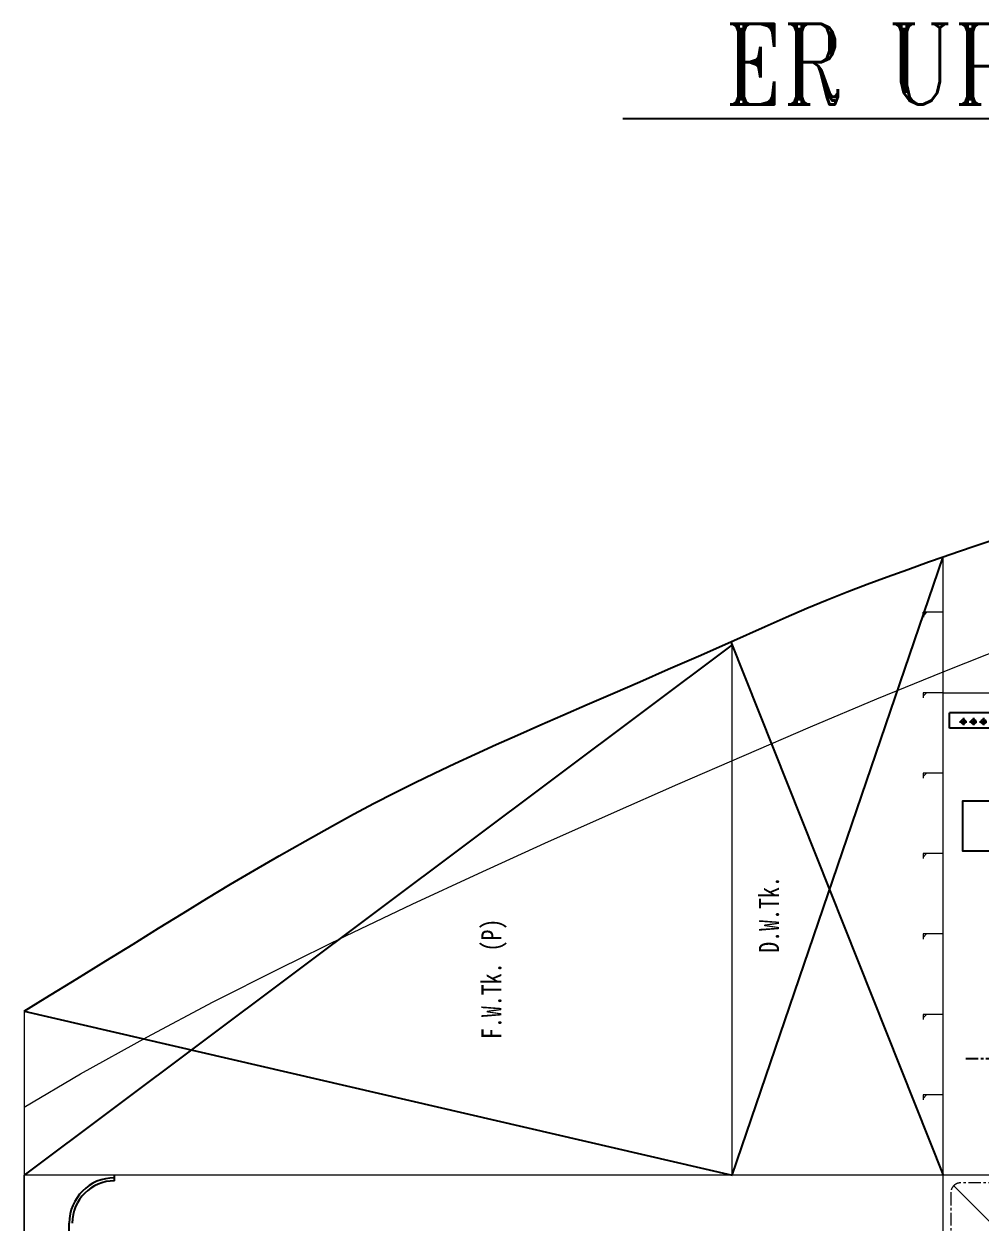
# Model space of a CAD drawing. Header units: millimetres. Extents: x -1838618 to -1600818, y -1770412 to -1553248.
# Drawn here: x -1795599 to -1786083, y -1681221 to -1669294 of the extents above; entities that cross this region are included whole.
import ezdxf
from ezdxf.enums import TextEntityAlignment as Align

# ---------------------------------------------------------------- set-up
doc = ezdxf.new("R2010")
doc.units = ezdxf.units.MM
doc.header["$LTSCALE"] = 100
for name, pattern in [('ACAD_ISO04W100', [30, 24, -3, 0, -3]), ('CENTER', [2, 1.25, -0.25, 0.25, -0.25]), ('DASHED', [0.75, 0.5, -0.25])]:
    doc.linetypes.add(name, pattern=pattern)
doc.layers.add('1', color=1, linetype='CENTER', lineweight=15)
doc.layers.add('412equipment', color=6, linetype='Continuous')
doc.layers.add('416grating', color=9, linetype='Continuous')
doc.styles.add('ROMANT', font='', dxfattribs={"width": 0.8})
doc.styles.add('ROMANT8', font='romant.shx', dxfattribs={"width": 0.9, "height": 800, "bigfont": 'hmdxfs.shx'})
doc.styles.get('ROMANT').set_extended_font_data('SimSun')

# ---------------------------------------------------------------- blocks, each defined once
blk = doc.blocks.new('A$C31BF0955')
at = {"layer": '1', "linetype": 'DASHED', "ltscale": 20}
for p, q in [((490, 4800), (490, 3650)), ((490, 3650), (-660, 3650)), ((490, -3650), (-660, -3650)), ((490, -4800), (490, -3650)), ((490, -4800), (-660, -4800))]:
    blk.add_line(p, q, dxfattribs=at)
at = {"layer": '1', "linetype": 'CENTER', "ltscale": 10}
for p, q in [((386, 4696), (-556, 3754)), ((-556, 4696), (386, 3754)), ((386, -4696), (-556, -3754)), ((-556, -4696), (386, -3754))]:
    blk.add_line(p, q, dxfattribs=at)
at = {"layer": '1'}
for p, q in [((315, 4725), (-485, 4725)), ((-585, 4625), (-585, 3825)), ((415, 4625), (415, 3825)), ((315, 3725), (-485, 3725)), ((315, -3725), (-485, -3725)), ((-585, -4625), (-585, -3825)), ((415, -4625), (415, -3825)), ((315, -4725), (-485, -4725))]:
    blk.add_line(p, q, dxfattribs=at)
for centre, start, end in [((-485, 4625), 90, 180), ((315, 4625), 0, 90), ((-485, 3825), 180, 270), ((315, 3825), 270, 0), ((-485, -3825), 90, 180), ((315, -3825), 0, 90), ((-485, -4625), 180, 270), ((315, -4625), 270, 0)]:
    blk.add_arc(centre, 100, start, end, dxfattribs=at)
blk = doc.blocks.new('A$C045032B4')
at = {"color": 9}
for p, q in [((1450, -200, 590), (62, -200, 590)), ((62, -351, 590), (62, -200, 590)), ((1450, -351, 590), (1450, -200, 590)), ((1450, -351, 590), (62, -351, 590))]:
    blk.add_line(p, q, dxfattribs=at)
at = {"color": 9, "linetype": 'CENTER'}
for p, q in [((162, -288, 590), (233, -288, 590)), ((200, -250, 590), (200, -323, 590)), ((262, -288, 590), (333, -288, 590)), ((300, -250, 590), (300, -323, 590)), ((362, -288, 590), (433, -288, 590)), ((400, -250, 590), (400, -323, 590)), ((462, -288, 590), (533, -288, 590)), ((500, -250, 590), (500, -323, 590)), ((562, -288, 590), (633, -288, 590)), ((600, -250, 590), (600, -323, 590)), ((662, -288, 590), (733, -288, 590)), ((700, -250, 590), (700, -323, 590)), ((762, -288, 590), (833, -288, 590)), ((800, -250, 590), (800, -323, 590)), ((862, -288, 590), (933, -288, 590)), ((900, -250, 590), (900, -323, 590)), ((962, -288, 590), (1033, -288, 590)), ((1000, -250, 590), (1000, -323, 590)), ((1062, -288, 590), (1133, -288, 590)), ((1100, -250, 590), (1100, -323, 590)), ((1162, -288, 590), (1233, -288, 590)), ((1200, -250, 590), (1200, -323, 590)), ((1262, -288, 590), (1333, -288, 590)), ((1300, -250, 590), (1300, -323, 590))]:
    blk.add_line(p, q, dxfattribs=at)
at = {"color": 9}
for centre in [(200, -288, 590), (300, -288, 590), (400, -288, 590), (500, -288, 590), (600, -288, 590), (700, -288, 590), (800, -288, 590), (900, -288, 590), (1000, -288, 590), (1100, -288, 590), (1200, -288, 590), (1300, -288, 590)]:
    blk.add_circle(centre, 22.5, dxfattribs=at)
blk = doc.blocks.new('LOW PLATFOR')
at = {"color": 9, "linetype": 'ACAD_ISO04W100', "ltscale": 50}
for p, q in [((-22760, 4800, 590), (-20660, 10952, 590)), ((-22760, 10075, 590), (-29800, 4800, 590)), ((-22773, 10107, 590), (-20660, 4800, 590)), ((-29800, 6431, 590), (-22760, 4800, 590))]:
    blk.add_line(p, q, dxfattribs=at)
at = {"color": 6, "linetype": 'Continuous', "lineweight": 20}
for p, q in [((-20660, -10952, 590), (-20660, 10952, 590)), ((-20660, 10400, 590), (-20860, 10400, 590)), ((-22760, 4800, 590), (-22760, 10112, 590)), ((-20660, 9600, 590), (-20860, 9600, 590)), ((-20860, 9600, 590), (-20860, 9550, 590)), ((-20825, 9600, 590), (-20860, 9565, 590)), ((-20660, 9600, 590), (-800, 9600, 590)), ((-20660, 8800, 590), (-20860, 8800, 590)), ((-20860, 8800, 590), (-20860, 8750, 590)), ((-20825, 8800, 590), (-20860, 8765, 590)), ((-20660, 8000, 590), (-20860, 8000, 590)), ((-20860, 8000, 590), (-20860, 7950, 590)), ((-20825, 8000, 590), (-20860, 7965, 590)), ((-20660, 7200, 590), (-20860, 7200, 590)), ((-20860, 7200, 590), (-20860, 7150, 590)), ((-20825, 7200, 590), (-20860, 7165, 590)), ((-29800, 6431, 590), (-29800, -6431, 590)), ((-20660, 6400, 590), (-20860, 6400, 590)), ((-20860, 6400, 590), (-20860, 6350, 590)), ((-20825, 6400, 590), (-20860, 6365, 590)), ((-20660, 5600, 590), (-20860, 5600, 590)), ((-20860, 5600, 590), (-20860, 5550, 590)), ((-20825, 5600, 590), (-20860, 5565, 590)), ((-20660, 4800, 590), (-29800, 4800, 590)), ((-29800, -4790, 590), (-29800, 4800, 590)), ((-20660, 4800, 590), (-29800, 4800, 590)), ((-8668, 4800, 590), (-20660, 4800, 590)), ((-20660, -4800, 590), (-20660, 4800, 590))]:
    blk.add_line(p, q, dxfattribs=at)
at = {"color": 3}
for p, q in [((-20860, 10400, 590), (-20860, 10350, 590)), ((-20825, 10400, 590), (-20860, 10365, 590))]:
    blk.add_line(p, q, dxfattribs=at)
at = {"linetype": 'CENTER'}
blk.add_line((-20436, 5960, 590), (-15101, 5960, 590), dxfattribs=at)
at = {"color": 3, "linetype": 'Continuous'}
for p, q in [((-28900, 4745, 590), (-28900, 4800, 590)), ((-29350, 0, 590), (-29350, 4325, 590))]:
    blk.add_line(p, q, dxfattribs=at)
at = {"color": 1, "linetype": 'ACAD_ISO04W100', "ltscale": 100, "flags": 128}
for points in [[(-20660, 10952), (-20593, 10975), (-20372, 11051), (-20142, 11129), (-19901, 11210), (-19648, 11296), (-19380, 11387), (-19096, 11483), (-18795, 11586), (-18474, 11697), (-18133, 11816), (-17921, 11889), (-17715, 11958), (-17513, 12022), (-17314, 12083), (-17115, 12141), (-16915, 12197), (-16712, 12252), (-16506, 12306), (-16293, 12361), (-16072, 12416), (-15842, 12474), (-15602, 12533), (-15348, 12596), (-15081, 12662), (-14797, 12733), (-14495, 12809), (-14175, 12891), (-13833, 12979), (-13598, 13039), (-13370, 13095), (-13148, 13146), (-12929, 13194), (-12712, 13239), (-12494, 13282), (-12275, 13323), (-12051, 13364), (-11821, 13404), (-11583, 13444), (-11335, 13485), (-11076, 13528), (-10802, 13572), (-10513, 13619), (-10207, 13670), (-9881, 13724), (-9533, 13783), (-9254, 13829), (-8985, 13870), (-8724, 13908), (-8468, 13942), (-8215, 13973), (-7961, 14002), (-7705, 14029), (-7442, 14055), (-7172, 14080), (-6891, 14104), (-6597, 14130), (-6287, 14156), (-5958, 14183), (-5607, 14213), (-5233, 14245), (-4897, 14273), (-4569, 14298), (-4248, 14319), (-3931, 14337), (-3616, 14353), (-3302, 14365), (-2986, 14376), (-2665, 14384), (-2339, 14390), (-2004, 14395), (-1659, 14398), (-1301, 14400), (-929, 14400), (-800, 14400)], [(-29800, 6431), (-29590, 6560), (-29276, 6753), (-28986, 6933), (-28716, 7100), (-28462, 7257), (-28219, 7407), (-27982, 7552), (-27747, 7694), (-27509, 7835), (-27263, 7978), (-27006, 8124), (-26733, 8277), (-26523, 8392), (-26317, 8501), (-26116, 8605), (-25916, 8704), (-25717, 8801), (-25517, 8896), (-25314, 8990), (-25106, 9084), (-24893, 9179), (-24672, 9277), (-24441, 9377), (-24200, 9482), (-23946, 9592), (-23678, 9709), (-23394, 9833), (-23093, 9965), (-22773, 10107), (-22432, 10259), (-22221, 10352), (-22016, 10440), (-21814, 10523), (-21615, 10602), (-21416, 10679), (-21216, 10754), (-21013, 10827), (-20806, 10901), (-20660, 10952)]]:
    blk.add_lwpolyline(points, dxfattribs=at)
at = {"color": 6, "linetype": 'Continuous', "lineweight": 20, "elevation": 590}
blk.add_lwpolyline([(-29800, 5478), (-29800, 5478), (-29240, 5810), (-28580, 6175), (-27920, 6524), (-27260, 6857), (-26600, 7181), (-25940, 7497), (-25280, 7803), (-24620, 8104), (-23960, 8400), (-23300, 8691), (-22640, 8976), (-21980, 9260), (-21320, 9538), (-20660, 9808), (-20000, 10070)], dxfattribs=at)
at = {"color": 3, "linetype": 'Continuous'}
for radius in [450, 420]:
    blk.add_arc((-28900, 4325, 590), radius, 90, 179.9989, dxfattribs=at)
at = {"layer": '412equipment', "color": 9, "elevation": 590}
blk.add_lwpolyline([(-19866, 8524), (-19866, 8024), (-20466, 8024), (-20466, 8524)], close=True, dxfattribs=at)
at = {"layer": '412equipment', "lineweight": -3}
blk.add_blockref('A$C045032B4', (-20660, 9600, 590), dxfattribs=at)
at = {"layer": '416grating', "lineweight": -3}
blk.add_blockref('A$C31BF0955', (-20000, 0, 590), dxfattribs=at)
at = {"color": 4, "lineweight": -3, "style": 'ROMANT', "width": 0.8}
for s, p in [('D.W.Tk.', (-22293, 7013, 590)), ('F.W.Tk. (P)', (-25053, 6155, 590))]:
    blk.add_text(s, height=200, rotation=90, dxfattribs=at).set_placement(p)

msp = doc.modelspace()

# ---------------------------------------------------------------- linework, layer by layer
at = {"color": 4}
msp.add_line((-1789644.7, -1670235.5), (-1777996.8, -1670235.5), dxfattribs=at)

# ---------------------------------------------------------------- block references
at = {"layer": '412equipment', "color": 7}
msp.add_blockref('LOW PLATFOR', (-1765798.6, -1685545.7), dxfattribs=at)

# ---------------------------------------------------------------- texts
at = {"color": 4, "style": 'ROMANT8', "width": 0.8}
msp.add_text('ER UPPER PLATFORM', height=800, dxfattribs=at).set_placement((-1783750, -1670093.6), align=Align.CENTER)

doc.saveas('drawing.dxf')
